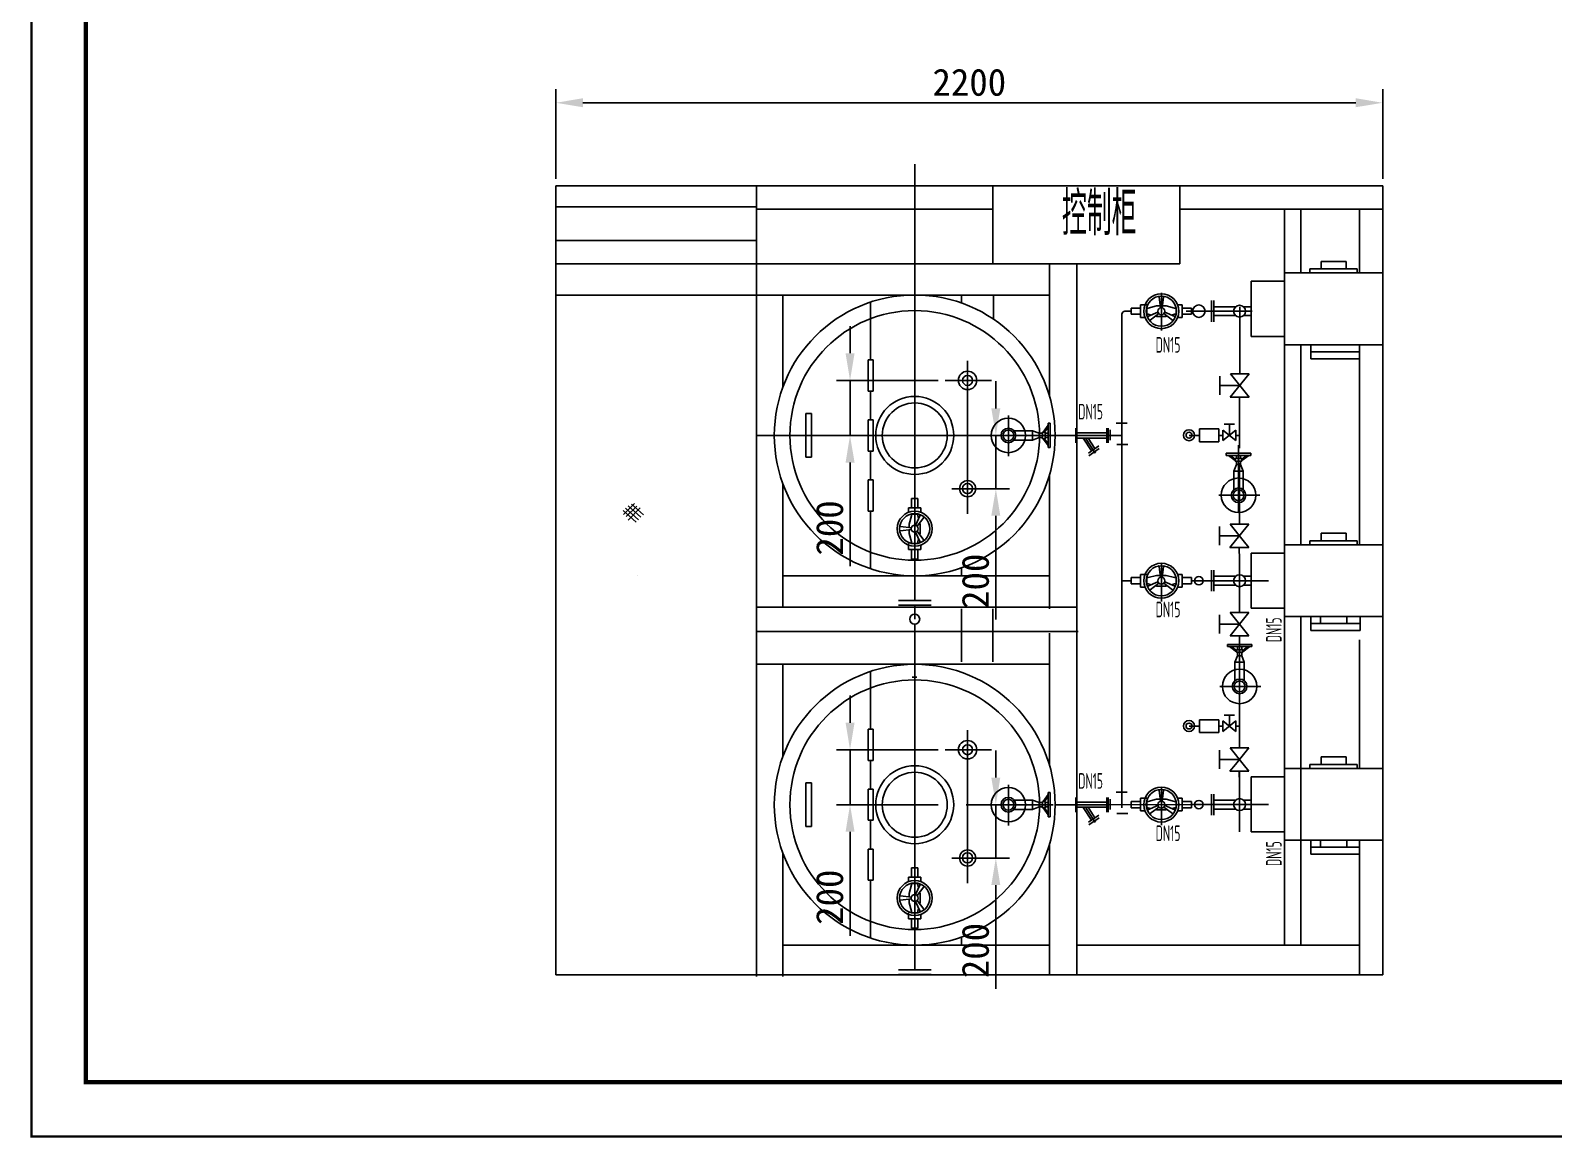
# Model space of a CAD drawing. Header units: millimetres. Extents: x 74 to 371, y 19 to 229.
# Drawn here: x 74.2 to 214.7, y 19.2 to 121.3 of the extents above; entities that cross this region are included whole.
import ezdxf
from ezdxf.enums import TextEntityAlignment as Align

# ---------------------------------------------------------------- set-up
doc = ezdxf.new("R2010")
doc.units = ezdxf.units.MM
doc.header["$PDMODE"] = 35
doc.styles.add('S1', font='isocp.shx', dxfattribs={"width": 0.6, "height": 4.5, "bigfont": 'chinese.shx'})
doc.dimstyles.new('ISO-25', dxfattribs={"dimtxt": 2.5, "dimasz": 2.5, "dimexe": 1.25, "dimexo": 0.625, "dimtad": 1, "dimtxsty": 'Standard', "dimcen": 2.5, "dimadec": 0, "dimazin": 0, "dimtfac": 1, "dimtmove": 0, "dimatfit": 3, "dimfxl": 0, "dimarcsym": 0})

# ---------------------------------------------------------------- blocks, each defined once
blk = doc.blocks.new('*D17')
at = {"color": 0, "lineweight": -2}
for p, q in [((163.27, 86.46), (163.27, 88.96)), ((160.54, 83.96), (164.52, 83.96)), ((163.27, 83.96), (163.27, 79.04)), ((159.84, 79.04), (164.52, 79.04)), ((163.27, 76.54), (163.27, 66.96))]:
    blk.add_line(p, q, dxfattribs=at)
at = {"color": 0}
for points in [[(162.85, 86.46), (163.68, 86.46), (163.27, 83.96)], [(162.85, 76.54), (163.68, 76.54), (163.27, 79.04)]]:
    blk.add_solid(points, dxfattribs=at)
at = {"layer": 'Defpoints', "color": 0}
for p in [(159.92, 83.96), (159.22, 79.04), (163.27, 79.04)]:
    blk.add_point(p, dxfattribs=at)
at = {"color": 0, "insert": (161.39, 70.5), "char_height": 2.5, "attachment_point": 5, "rotation": 90}
blk.add_mtext('\\A1;200', dxfattribs=at)
blk = doc.blocks.new('*D18')
at = {"color": 0, "lineweight": -2}
for p, q in [((149.81, 91.54), (149.81, 94.04)), ((157.95, 89.04), (148.56, 89.04)), ((149.81, 89.04), (149.81, 83.96)), ((157.95, 83.96), (148.56, 83.96)), ((149.81, 81.46), (149.81, 71.88))]:
    blk.add_line(p, q, dxfattribs=at)
at = {"color": 0}
for points in [[(149.4, 91.54), (150.23, 91.54), (149.81, 89.04)], [(149.4, 81.46), (150.23, 81.46), (149.81, 83.96)]]:
    blk.add_solid(points, dxfattribs=at)
at = {"layer": 'Defpoints', "color": 0}
for p in [(158.58, 89.04), (149.81, 83.96), (158.58, 83.96)]:
    blk.add_point(p, dxfattribs=at)
at = {"color": 0, "insert": (147.94, 75.42), "char_height": 2.5, "attachment_point": 5, "rotation": 90}
blk.add_mtext('\\A1;200', dxfattribs=at)
blk = doc.blocks.new('*D21')
at = {"color": 0, "lineweight": -2}
for p, q in [((163.27, 52.38), (163.27, 54.88)), ((160.54, 49.88), (164.52, 49.88)), ((163.27, 49.88), (163.27, 44.96)), ((159.84, 44.96), (164.52, 44.96)), ((163.27, 42.46), (163.27, 32.88))]:
    blk.add_line(p, q, dxfattribs=at)
at = {"color": 0}
for points in [[(162.85, 52.38), (163.68, 52.38), (163.27, 49.88)], [(162.85, 42.46), (163.68, 42.46), (163.27, 44.96)]]:
    blk.add_solid(points, dxfattribs=at)
at = {"layer": 'Defpoints', "color": 0}
for p in [(159.92, 49.88), (159.22, 44.96), (163.27, 44.96)]:
    blk.add_point(p, dxfattribs=at)
at = {"color": 0, "insert": (161.39, 36.42), "char_height": 2.5, "attachment_point": 5, "rotation": 90}
blk.add_mtext('\\A1;200', dxfattribs=at)
blk = doc.blocks.new('*D22')
at = {"color": 0, "lineweight": -2}
for p, q in [((149.81, 57.45), (149.81, 59.95)), ((157.95, 54.95), (148.56, 54.95)), ((149.81, 54.95), (149.81, 49.88)), ((157.95, 49.88), (148.56, 49.88)), ((149.81, 47.38), (149.81, 37.79))]:
    blk.add_line(p, q, dxfattribs=at)
at = {"color": 0}
for points in [[(149.4, 57.45), (150.23, 57.45), (149.81, 54.95)], [(149.4, 47.38), (150.23, 47.38), (149.81, 49.88)]]:
    blk.add_solid(points, dxfattribs=at)
at = {"layer": 'Defpoints', "color": 0}
for p in [(158.58, 54.95), (149.81, 49.88), (158.58, 49.88)]:
    blk.add_point(p, dxfattribs=at)
at = {"color": 0, "insert": (147.94, 41.34), "char_height": 2.5, "attachment_point": 5, "rotation": 90}
blk.add_mtext('\\A1;200', dxfattribs=at)
blk = doc.blocks.new('*D23')
at = {"color": 0, "lineweight": -2}
for p, q in [((122.66, 107.63), (122.66, 115.91)), ((198.98, 107.63), (198.98, 115.91)), ((196.48, 114.66), (125.16, 114.66))]:
    blk.add_line(p, q, dxfattribs=at)
at = {"color": 0}
for points in [[(125.16, 115.08), (125.16, 114.25), (122.66, 114.66)], [(196.48, 115.08), (196.48, 114.25), (198.98, 114.66)]]:
    blk.add_solid(points, dxfattribs=at)
at = {"layer": 'Defpoints', "color": 0}
for p in [(122.66, 114.66), (122.66, 107), (198.98, 107)]:
    blk.add_point(p, dxfattribs=at)
at = {"color": 0, "insert": (160.82, 116.54), "char_height": 2.5, "attachment_point": 5}
blk.add_mtext('\\A1;2200', dxfattribs=at)

msp = doc.modelspace()

# ---------------------------------------------------------------- linework, layer by layer
at = {"color": 0}
for p, q in [((155.783, 88.787), (155.783, 109.004)), ((141.164, 107), (122.663, 107)), ((122.663, 107), (122.663, 34.172)), ((141.164, 96.92), (141.164, 107)), ((141.164, 107), (145.703, 107)), ((145.703, 107), (198.983, 107)), ((162.983, 99.8), (162.983, 107)), ((180.263, 99.8), (180.263, 107)), ((180.263, 107), (182.882, 107)), ((198.983, 99.325), (198.983, 107)), ((198.983, 107), (198.983, 34.172)), ((141.164, 105.07), (122.663, 105.07)), ((145.703, 104.84), (141.164, 104.84)), ((145.703, 104.84), (162.983, 104.84)), ((180.263, 104.84), (198.983, 104.84)), ((189.898, 104.84), (189.898, 67.248)), ((191.416, 98.956), (191.416, 104.84)), ((196.823, 98.956), (196.823, 104.84)), ((198.983, 98.313), (198.983, 104.84)), ((141.164, 101.96), (122.663, 101.96)), ((193.279, 99.325), (193.279, 100.022)), ((193.279, 100.022), (194.434, 100.022)), ((195.589, 100.022), (194.434, 100.022)), ((195.589, 99.325), (195.589, 100.022)), ((122.663, 99.8), (145.703, 99.8)), ((138.503, 99.8), (141.24, 99.8)), ((145.703, 99.8), (180.263, 99.8)), ((168.221, 87.603), (168.221, 99.8)), ((170.75, 99.8), (170.75, 67.949)), ((198.983, 98.956), (189.898, 98.956)), ((189.898, 98.956), (189.898, 92.332)), ((196.63, 99.325), (192.238, 99.325)), ((192.238, 99.325), (192.238, 98.956)), ((196.63, 98.956), (196.63, 99.325)), ((198.983, 92.332), (198.983, 98.956)), ((198.983, 98.956), (198.983, 65.085)), ((178.543, 97.121), (178.543, 93.633)), ((189.898, 98.187), (186.829, 98.187)), ((186.829, 96.697), (186.829, 98.187)), ((186.829, 98.187), (186.829, 93.102)), ((189.898, 98.187), (189.898, 93.102)), ((141.164, 96.92), (122.663, 96.92)), ((141.164, 96.92), (141.164, 71)), ((145.703, 96.92), (141.164, 96.92)), ((143.622, 96.92), (143.622, 88.44)), ((145.703, 96.92), (168.221, 96.92)), ((151.715, 90.925), (151.715, 96.265)), ((155.783, 96.414), (155.783, 69.56)), ((160.105, 96.92), (160.105, 96.179)), ((163.038, 96.92), (163.038, 94.7)), ((175.749, 95.714), (176.613, 95.714)), ((175.749, 95.138), (175.749, 95.714)), ((176.613, 96.002), (177.189, 96.002)), ((176.613, 94.85), (176.613, 96.002)), ((177.189, 95.101), (177.189, 95.751)), ((177.189, 95.714), (177.338, 95.714)), ((177.338, 95.714), (178.111, 95.928)), ((178.111, 95.928), (178.438, 95.928)), ((178.347, 96.742), (178.46, 95.737)), ((178.738, 96.742), (178.626, 95.737)), ((178.647, 95.928), (178.975, 95.928)), ((179.748, 95.714), (178.975, 95.928)), ((179.748, 95.714), (179.896, 95.714)), ((179.896, 95.101), (179.896, 95.751)), ((180.472, 96.002), (180.049, 96.002)), ((180.472, 94.85), (180.472, 96.002)), ((181.336, 95.714), (180.472, 95.714)), ((181.336, 95.138), (181.336, 95.714)), ((183.168, 94.454), (183.168, 96.398)), ((183.168, 94.454), (183.168, 96.398)), ((183.384, 94.454), (183.384, 96.398)), ((183.384, 94.454), (183.384, 96.398)), ((185.405, 95.839), (183.384, 95.839)), ((185.786, 89.655), (185.786, 95.839)), ((186.829, 95.839), (186.123, 95.839)), ((186.829, 96.697), (186.829, 94.154)), ((174.891, 70.833), (174.891, 95.138)), ((175.749, 95.426), (175.179, 95.426)), ((175.749, 95.138), (176.613, 95.138)), ((176.613, 94.85), (177.036, 94.85)), ((177.189, 95.138), (177.338, 95.138)), ((177.305, 94.937), (178.232, 95.342)), ((177.338, 95.138), (177.599, 95.065)), ((177.5, 94.598), (178.315, 95.198)), ((177.988, 94.957), (178.111, 94.923)), ((178.111, 94.923), (178.975, 94.923)), ((179.585, 94.598), (178.771, 95.198)), ((179.781, 94.937), (178.854, 95.342)), ((179.098, 94.957), (178.975, 94.923)), ((179.748, 95.138), (179.486, 95.065)), ((179.748, 95.138), (179.896, 95.138)), ((180.472, 94.85), (180.049, 94.85)), ((181.336, 95.138), (180.472, 95.138)), ((180.844, 95.426), (185.481, 95.426)), ((182.676, 95.426), (181.336, 95.426)), ((184.763, 95.426), (182.006, 95.426)), ((184.763, 95.426), (182.006, 95.426)), ((183.839, 95.426), (182.006, 95.426)), ((185.421, 95.013), (183.384, 95.013)), ((186.933, 95.426), (183.909, 95.426)), ((186.829, 95.013), (186.123, 95.013)), ((189.898, 93.102), (186.829, 93.102)), ((189.898, 92.332), (198.983, 92.332)), ((189.898, 92.332), (189.898, 73.872)), ((191.416, 92.332), (191.416, 73.872)), ((191.416, 73.872), (191.416, 92.332)), ((192.336, 91.037), (192.336, 92.332)), ((196.823, 91.685), (192.336, 91.685)), ((196.823, 92.332), (196.823, 73.872)), ((151.715, 90.925), (151.484, 90.925)), ((151.484, 90.925), (151.484, 89.485)), ((151.715, 90.925), (151.945, 90.925)), ((151.715, 90.925), (151.945, 90.925)), ((151.945, 90.925), (151.945, 89.485)), ((151.945, 90.925), (151.945, 89.485)), ((160.66, 90.851), (160.66, 76.727)), ((192.336, 91.037), (196.823, 91.037)), ((151.484, 88.045), (151.484, 89.485)), ((151.945, 88.045), (151.945, 89.485)), ((151.945, 88.045), (151.945, 89.485)), ((158.578, 89.038), (162.863, 89.038)), ((183.946, 88.575), (183.946, 89.438)), ((185.778, 88.575), (183.946, 88.575)), ((183.946, 88.575), (183.946, 87.712)), ((184.906, 87.495), (186.65, 89.655)), ((184.922, 89.655), (186.634, 87.495)), ((186.65, 89.655), (184.922, 89.655)), ((151.715, 88.045), (151.484, 88.045)), ((151.715, 85.4), (151.715, 88.045)), ((151.715, 88.045), (151.945, 88.045)), ((151.715, 88.045), (151.945, 88.045)), ((186.634, 87.495), (184.906, 87.495)), ((186.634, 87.495), (184.906, 87.495)), ((185.764, 86.415), (185.77, 87.495)), ((145.732, 83.96), (145.732, 85.976)), ((145.732, 85.976), (146.25, 85.976)), ((146.25, 83.96), (146.25, 85.976)), ((164.423, 82.035), (164.423, 85.809)), ((185.764, 82.793), (185.764, 86.415)), ((151.715, 85.4), (151.484, 85.4)), ((151.715, 85.4), (151.484, 85.4)), ((151.484, 85.4), (151.484, 83.96)), ((151.484, 85.4), (151.484, 83.96)), ((151.715, 85.4), (151.945, 85.4)), ((151.715, 85.4), (151.945, 85.4)), ((151.945, 85.4), (151.945, 83.96)), ((151.945, 85.4), (151.945, 83.96)), ((164.423, 84.887), (164.423, 83.158)), ((164.945, 84.392), (166.647, 84.392)), ((166.647, 84.392), (167.255, 84.154)), ((166.647, 84.392), (166.647, 83.528)), ((168.095, 84.898), (167.623, 84.263)), ((168.095, 84.729), (167.748, 84.263)), ((168.095, 85.089), (168.095, 82.831)), ((168.095, 85.089), (168.297, 85.089)), ((168.297, 85.089), (168.297, 82.831)), ((170.649, 83.28), (170.649, 84.641)), ((170.75, 83.28), (170.75, 84.641)), ((173.527, 83.28), (173.527, 84.641)), ((173.628, 83.28), (173.628, 84.641)), ((173.826, 84.461), (173.826, 83.518)), ((174.387, 85.105), (175.394, 85.105)), ((182.061, 83.367), (182.061, 84.554)), ((182.718, 84.554), (182.061, 84.554)), ((183.323, 84.554), (182.389, 84.554)), ((183.323, 84.554), (183.863, 84.554)), ((183.863, 84.554), (183.561, 84.554)), ((183.863, 84.554), (183.863, 83.367)), ((184.219, 84.453), (185.429, 83.477)), ((184.219, 83.485), (184.219, 84.453)), ((184.219, 83.485), (184.219, 84.453)), ((185.429, 84.444), (184.219, 83.485)), ((184.824, 84.991), (184.341, 84.991)), ((184.824, 83.965), (184.824, 84.991)), ((184.824, 84.991), (185.307, 84.991)), ((185.429, 83.477), (185.429, 84.444)), ((185.764, 83.621), (185.764, 85.063)), ((141.164, 83.96), (174.891, 83.96)), ((145.732, 83.96), (145.732, 81.944)), ((146.25, 83.96), (146.25, 81.944)), ((151.484, 82.52), (151.484, 83.96)), ((151.484, 82.52), (151.484, 83.96)), ((151.945, 82.52), (151.945, 83.96)), ((151.945, 82.52), (151.945, 83.96)), ((163.406, 83.96), (168.557, 83.96)), ((164.945, 83.528), (166.647, 83.528)), ((166.647, 83.528), (167.255, 83.767)), ((167.255, 84.154), (167.582, 84.154)), ((167.255, 84.154), (167.255, 83.767)), ((167.255, 83.767), (167.582, 83.767)), ((167.582, 84.263), (167.582, 83.658)), ((167.813, 84.263), (167.582, 84.263)), ((167.813, 83.658), (167.582, 83.658)), ((168.095, 83.023), (167.623, 83.658)), ((168.095, 83.192), (167.748, 83.658)), ((167.813, 84.263), (167.813, 83.658)), ((167.813, 84.154), (168.095, 84.154)), ((167.813, 83.767), (168.095, 83.767)), ((168.743, 83.961), (171.44, 83.96)), ((173.628, 83.961), (170.649, 83.961)), ((170.75, 84.201), (173.527, 84.201)), ((170.75, 83.72), (173.527, 83.72)), ((171.332, 83.694), (172.088, 82.523)), ((171.549, 83.72), (172.416, 82.378)), ((171.783, 83.72), (172.409, 82.751)), ((171.815, 82.336), (172.76, 82.997)), ((174.429, 83.136), (175.456, 83.136)), ((174.487, 83.96), (174.891, 83.96)), ((181.1, 83.961), (182.061, 83.961)), ((182.718, 83.367), (182.061, 83.367)), ((183.323, 83.367), (182.718, 83.367)), ((183.323, 83.367), (183.561, 83.367)), ((183.863, 83.367), (183.561, 83.367)), ((183.863, 83.961), (184.219, 83.961)), ((185.429, 83.96), (185.764, 83.96)), ((185.669, 78.439), (185.669, 83.065)), ((185.764, 84.3), (185.764, 83.621)), ((145.732, 81.944), (146.25, 81.944)), ((151.715, 82.52), (151.484, 82.52)), ((151.715, 82.52), (151.484, 82.52)), ((151.715, 82.52), (151.509, 82.52)), ((151.715, 82.52), (151.509, 82.52)), ((151.715, 82.52), (151.945, 82.52)), ((151.715, 82.52), (151.945, 82.52)), ((151.715, 79.865), (151.715, 82.52)), ((151.715, 79.865), (151.715, 82.52)), ((168.095, 82.831), (168.297, 82.831)), ((171.854, 82.092), (172.798, 82.753)), ((184.54, 82.312), (186.798, 82.312)), ((184.54, 82.111), (184.54, 82.312)), ((184.54, 82.111), (186.798, 82.111)), ((184.731, 82.111), (185.367, 81.638)), ((184.9, 82.111), (185.367, 81.764)), ((185.367, 81.829), (185.971, 81.829)), ((185.367, 81.829), (185.367, 81.597)), ((185.367, 81.597), (185.971, 81.597)), ((185.475, 81.829), (185.475, 82.111)), ((185.475, 81.271), (185.475, 81.597)), ((185.863, 81.829), (185.863, 82.111)), ((185.863, 81.271), (185.863, 81.597)), ((186.438, 82.111), (185.971, 81.764)), ((186.606, 82.111), (185.971, 81.638)), ((185.971, 81.829), (185.971, 81.597)), ((186.798, 82.111), (186.798, 82.312)), ((168.221, 80.318), (168.221, 67.949)), ((185.237, 80.663), (185.475, 81.271)), ((185.237, 78.961), (185.237, 80.663)), ((185.237, 80.663), (186.101, 80.663)), ((185.475, 81.271), (185.863, 81.271)), ((185.764, 81.411), (185.764, 77.955)), ((186.101, 80.663), (185.863, 81.271)), ((186.101, 78.961), (186.101, 80.663)), ((143.622, 79.481), (143.622, 71)), ((151.484, 79.865), (151.484, 78.425)), ((151.484, 79.865), (151.484, 78.425)), ((151.715, 79.865), (151.484, 79.865)), ((151.715, 79.865), (151.484, 79.865)), ((151.715, 79.865), (151.509, 79.865)), ((151.715, 79.865), (151.509, 79.865)), ((151.715, 79.865), (151.945, 79.865)), ((151.715, 79.865), (151.945, 79.865)), ((151.945, 79.865), (151.945, 78.425)), ((155.79, 78.105), (155.786, 79.607)), ((160.66, 79.043), (159.218, 79.043)), ((159.218, 79.043), (162.321, 79.043)), ((129.908, 77.665), (128.891, 76.647)), ((130.129, 77.431), (129.162, 76.463)), ((130.506, 76.427), (129.329, 77.471)), ((130.749, 76.639), (129.636, 77.626)), ((151.484, 76.985), (151.484, 78.425)), ((151.945, 76.985), (151.945, 78.425)), ((155.495, 78.143), (155.495, 77.279)), ((156.071, 78.143), (155.495, 78.143)), ((156.071, 78.143), (156.071, 77.279)), ((185.669, 78.439), (183.844, 78.439)), ((184.742, 78.439), (186.472, 78.439)), ((185.669, 77.372), (185.669, 78.439)), ((185.669, 76.847), (185.669, 77.372)), ((185.764, 77.955), (185.764, 76.864)), ((186.346, 78.439), (187.637, 78.439)), ((130.087, 75.942), (128.874, 77.018)), ((130.292, 76.185), (129.081, 77.26)), ((130.439, 77.273), (129.32, 76.153)), ((151.715, 76.985), (151.484, 76.985)), ((151.715, 76.985), (151.945, 76.985)), ((151.715, 71.656), (151.715, 76.985)), ((151.715, 71.656), (151.715, 76.985)), ((156.359, 77.279), (155.207, 77.279)), ((155.207, 77.279), (155.207, 76.855)), ((155.495, 76.554), (155.281, 75.781)), ((156.108, 76.703), (155.458, 76.703)), ((155.495, 76.554), (155.495, 76.703)), ((156.272, 76.587), (155.867, 75.66)), ((156.611, 76.392), (156.011, 75.577)), ((156.071, 76.554), (156.071, 76.703)), ((156.071, 76.554), (156.144, 76.293)), ((156.359, 77.279), (156.359, 76.855)), ((185.764, 76.864), (185.756, 75.784)), ((154.467, 75.545), (155.472, 75.432)), ((154.467, 75.154), (155.472, 75.266)), ((155.281, 75.453), (155.281, 75.781)), ((155.281, 74.917), (155.281, 75.245)), ((155.495, 74.144), (155.281, 74.917)), ((156.272, 74.111), (155.867, 75.038)), ((156.611, 74.306), (156.011, 75.121)), ((156.252, 75.904), (156.286, 75.781)), ((156.252, 74.794), (156.286, 74.917)), ((156.286, 74.917), (156.286, 75.781)), ((183.916, 74.704), (183.916, 75.567)), ((183.916, 74.704), (183.916, 73.841)), ((185.748, 74.704), (183.916, 74.704)), ((186.62, 75.784), (184.892, 75.784)), ((184.892, 75.784), (186.103, 74.257)), ((185.383, 74.252), (186.62, 75.784)), ((194.075, 74.938), (193.279, 74.938)), ((193.279, 74.24), (193.279, 74.938)), ((194.075, 74.938), (195.589, 74.938)), ((195.589, 74.24), (195.589, 74.938)), ((155.207, 73.419), (155.207, 73.995)), ((156.359, 73.419), (155.207, 73.419)), ((156.108, 73.995), (155.458, 73.995)), ((155.495, 73.995), (155.495, 74.144)), ((155.495, 72.555), (155.495, 73.419)), ((156.071, 74.144), (156.144, 74.405)), ((156.071, 73.995), (156.071, 74.144)), ((156.071, 72.555), (156.071, 73.419)), ((156.359, 73.419), (156.359, 73.843)), ((184.876, 73.624), (185.383, 74.252)), ((186.604, 73.624), (184.876, 73.624)), ((185.764, 72.48), (185.74, 73.624)), ((186.103, 74.257), (186.604, 73.624)), ((186.829, 68.017), (186.829, 73.102)), ((188.343, 73.102), (186.829, 73.102)), ((189.898, 73.102), (188.343, 73.102)), ((198.983, 73.872), (189.898, 73.872)), ((189.898, 73.872), (189.898, 67.248)), ((189.898, 73.102), (189.898, 68.017)), ((196.63, 74.24), (192.238, 74.24)), ((192.238, 74.24), (192.238, 73.872)), ((196.63, 73.872), (196.63, 74.24)), ((198.983, 67.248), (198.983, 73.872)), ((156.071, 72.555), (155.495, 72.555)), ((160.105, 71.742), (160.105, 71)), ((174.891, 72.447), (174.891, 49.605)), ((178.347, 71.862), (178.46, 70.856)), ((178.543, 72.125), (178.543, 68.637)), ((178.738, 71.862), (178.626, 70.856)), ((185.764, 68.676), (185.764, 72.48)), ((185.764, 72.48), (185.764, 70.578)), ((130.179, 71), (130.179, 71)), ((141.164, 71), (141.164, 68.12)), ((143.622, 71), (145.703, 71)), ((143.622, 71), (143.622, 68.12)), ((145.703, 71), (168.221, 71)), ((155.783, 71), (155.783, 68.723)), ((175.464, 70.545), (174.891, 70.545)), ((175.749, 70.545), (175.179, 70.545)), ((175.749, 70.833), (176.613, 70.833)), ((175.749, 70.257), (175.749, 70.833)), ((176.613, 69.969), (176.613, 71.121)), ((176.613, 71.121), (177.189, 71.121)), ((177.189, 70.22), (177.189, 70.87)), ((177.189, 70.833), (177.338, 70.833)), ((177.305, 70.056), (178.232, 70.461)), ((177.338, 70.833), (178.111, 71.047)), ((177.5, 69.717), (178.315, 70.318)), ((178.111, 71.047), (178.438, 71.047)), ((178.647, 71.047), (178.975, 71.047)), ((179.585, 69.717), (178.771, 70.318)), ((179.781, 70.056), (178.854, 70.461)), ((179.748, 70.833), (178.975, 71.047)), ((179.748, 70.833), (179.896, 70.833)), ((179.896, 70.22), (179.896, 70.87)), ((180.472, 71.121), (180.049, 71.121)), ((180.472, 69.969), (180.472, 71.121)), ((181.336, 70.833), (180.472, 70.833)), ((181.336, 70.257), (181.336, 70.833)), ((182.006, 70.545), (181.336, 70.545)), ((184.652, 70.545), (182.006, 70.545)), ((183.168, 69.573), (183.168, 71.517)), ((183.384, 69.573), (183.384, 71.517)), ((185.405, 70.958), (183.384, 70.958)), ((186.434, 70.545), (183.678, 70.545)), ((188.447, 70.545), (185.423, 70.545)), ((186.829, 70.958), (186.123, 70.958)), ((175.749, 70.257), (176.613, 70.257)), ((176.613, 69.969), (177.036, 69.969)), ((177.189, 70.257), (177.338, 70.257)), ((177.338, 70.257), (177.599, 70.185)), ((177.988, 70.077), (178.111, 70.043)), ((178.111, 70.043), (178.975, 70.043)), ((179.098, 70.077), (178.975, 70.043)), ((179.748, 70.257), (179.486, 70.185)), ((179.748, 70.257), (179.896, 70.257)), ((180.472, 69.969), (180.049, 69.969)), ((181.336, 70.257), (180.472, 70.257)), ((185.421, 70.132), (183.384, 70.132)), ((186.829, 70.132), (186.123, 70.132)), ((141.164, 68.12), (145.703, 68.12)), ((141.164, 68.12), (141.164, 40.96)), ((143.622, 68.12), (170.75, 68.12)), ((157.293, 68.723), (154.269, 68.723)), ((157.293, 68.291), (154.269, 68.291)), ((155.781, 68.291), (155.781, 67.003)), ((155.783, 68.291), (155.783, 67.003)), ((170.75, 67.949), (170.75, 40.96)), ((186.628, 67.614), (184.9, 67.614)), ((184.9, 67.614), (186.111, 66.086)), ((185.391, 66.082), (186.628, 67.614)), ((185.764, 68.676), (185.764, 67.614)), ((189.898, 68.017), (186.829, 68.017)), ((189.898, 68.017), (188.343, 68.017)), ((183.924, 66.534), (183.924, 67.397)), ((183.924, 66.534), (183.924, 65.671)), ((185.756, 66.534), (183.924, 66.534)), ((184.884, 65.454), (185.391, 66.082)), ((186.111, 66.086), (186.612, 65.454)), ((189.898, 67.248), (198.983, 67.248)), ((189.898, 67.248), (189.898, 63.08)), ((191.416, 67.248), (191.416, 63.08)), ((192.336, 65.952), (192.336, 67.248)), ((196.902, 66.6), (192.336, 66.6)), ((193.231, 67.248), (193.231, 66.632)), ((195.65, 66.632), (195.65, 67.248)), ((196.902, 65.952), (196.902, 67.248)), ((170.878, 65.852), (141.164, 65.852)), ((141.164, 62.837), (141.164, 65.852)), ((141.164, 65.717), (141.24, 65.717)), ((141.164, 62.837), (141.164, 65.717)), ((141.164, 64.277), (141.164, 65.717)), ((168.221, 53.52), (168.221, 65.717)), ((170.75, 65.717), (170.75, 34.172)), ((184.64, 64.668), (186.897, 64.668)), ((184.64, 64.467), (184.64, 64.668)), ((186.612, 65.454), (184.884, 65.454)), ((185.764, 65.454), (185.764, 55.132)), ((185.768, 60.795), (185.768, 65.421)), ((186.897, 64.467), (186.897, 64.668)), ((192.336, 65.952), (196.902, 65.952)), ((196.823, 65.085), (196.823, 60.92)), ((198.983, 65.085), (198.983, 60.92)), ((155.783, 64.036), (155.783, 61.639)), ((184.64, 64.467), (186.897, 64.467)), ((184.831, 64.467), (185.466, 63.994)), ((185, 64.467), (185.466, 64.12)), ((185.336, 63.019), (185.575, 63.627)), ((185.466, 64.185), (186.071, 64.185)), ((185.466, 64.185), (185.466, 63.953)), ((185.466, 63.953), (186.071, 63.953)), ((185.575, 64.185), (185.575, 64.467)), ((185.575, 63.627), (185.575, 63.953)), ((185.575, 63.627), (185.962, 63.627)), ((185.962, 64.185), (185.962, 64.467)), ((185.962, 63.627), (185.962, 63.953)), ((186.2, 63.019), (185.962, 63.627)), ((186.537, 64.467), (186.071, 64.12)), ((186.706, 64.467), (186.071, 63.994)), ((186.071, 64.185), (186.071, 63.953)), ((141.164, 62.837), (141.164, 36.917)), ((145.703, 62.837), (141.164, 62.837)), ((143.622, 62.837), (143.622, 54.357)), ((145.703, 62.837), (168.221, 62.837)), ((151.715, 56.842), (151.715, 62.182)), ((155.783, 62.331), (155.783, 35.477)), ((185.336, 61.317), (185.336, 63.019)), ((185.336, 63.019), (186.2, 63.019)), ((186.2, 61.317), (186.2, 63.019)), ((189.898, 53.22), (189.898, 63.08)), ((191.416, 63.08), (191.416, 36.917)), ((155.99, 61.639), (155.536, 61.639)), ((185.768, 60.795), (183.944, 60.795)), ((184.842, 60.795), (186.571, 60.795)), ((185.768, 59.728), (185.768, 60.795)), ((186.446, 60.795), (187.737, 60.795)), ((196.823, 53.22), (196.823, 60.92)), ((198.983, 40.96), (198.983, 60.92)), ((185.768, 59.203), (185.768, 59.728)), ((182.061, 56.528), (182.061, 57.714)), ((182.718, 57.714), (182.061, 57.714)), ((183.323, 57.714), (182.389, 57.714)), ((183.323, 57.714), (183.863, 57.714)), ((183.863, 57.714), (183.561, 57.714)), ((183.863, 57.714), (183.863, 56.528)), ((184.824, 58.151), (184.341, 58.151)), ((184.824, 57.125), (184.824, 58.151)), ((184.824, 58.151), (185.307, 58.151)), ((151.715, 56.842), (151.484, 56.842)), ((151.484, 56.842), (151.484, 55.402)), ((151.715, 56.842), (151.945, 56.842)), ((151.715, 56.842), (151.945, 56.842)), ((151.945, 56.842), (151.945, 55.402)), ((151.945, 56.842), (151.945, 55.402)), ((160.66, 56.768), (160.66, 42.644)), ((181.1, 57.121), (182.061, 57.121)), ((182.718, 56.528), (182.061, 56.528)), ((183.323, 56.528), (182.718, 56.528)), ((183.323, 56.528), (183.561, 56.528)), ((183.863, 56.528), (183.561, 56.528)), ((183.863, 57.121), (184.219, 57.121)), ((184.219, 57.613), (185.429, 56.637)), ((184.219, 56.646), (184.219, 57.613)), ((184.219, 56.646), (184.219, 57.613)), ((185.429, 57.605), (184.219, 56.646)), ((185.429, 56.637), (185.429, 57.605)), ((185.429, 57.121), (185.764, 57.121)), ((185.764, 57.121), (185.764, 56.936)), ((151.484, 53.962), (151.484, 55.402)), ((151.945, 53.962), (151.945, 55.402)), ((151.945, 53.962), (151.945, 55.402)), ((158.578, 54.955), (162.863, 54.955)), ((183.916, 54.052), (183.916, 54.915)), ((186.62, 55.132), (184.892, 55.132)), ((184.892, 55.132), (186.103, 53.605)), ((185.383, 53.6), (186.62, 55.132)), ((151.715, 53.962), (151.484, 53.962)), ((151.715, 51.317), (151.715, 53.962)), ((151.715, 53.962), (151.945, 53.962)), ((151.715, 53.962), (151.945, 53.962)), ((183.916, 54.052), (183.916, 53.189)), ((185.748, 54.052), (183.916, 54.052)), ((184.876, 52.972), (185.383, 53.6)), ((186.103, 53.605), (186.604, 52.972)), ((196.63, 53.588), (192.238, 53.588)), ((192.238, 53.588), (192.238, 53.22)), ((194.075, 54.286), (193.279, 54.286)), ((193.279, 53.588), (193.279, 54.286)), ((194.075, 54.286), (195.589, 54.286)), ((195.589, 53.588), (195.589, 54.286)), ((196.63, 53.22), (196.63, 53.588)), ((186.604, 52.972), (184.876, 52.972)), ((185.764, 51.828), (185.74, 52.972)), ((185.764, 52.972), (185.764, 49.893)), ((186.829, 47.365), (186.829, 52.45)), ((188.343, 52.45), (186.829, 52.45)), ((189.898, 52.45), (188.343, 52.45)), ((198.983, 53.22), (189.898, 53.22)), ((189.898, 53.22), (189.898, 46.596)), ((189.898, 52.45), (189.898, 47.365)), ((145.732, 49.877), (145.732, 51.893)), ((145.732, 51.893), (146.25, 51.893)), ((146.25, 49.877), (146.25, 51.893)), ((151.715, 51.317), (151.484, 51.317)), ((151.715, 51.317), (151.484, 51.317)), ((151.484, 51.317), (151.484, 49.877)), ((151.484, 51.317), (151.484, 49.877)), ((151.715, 51.317), (151.945, 51.317)), ((151.715, 51.317), (151.945, 51.317)), ((151.945, 51.317), (151.945, 49.877)), ((151.945, 51.317), (151.945, 49.877)), ((164.423, 47.952), (164.423, 51.726)), ((164.423, 50.804), (164.423, 49.075)), ((168.095, 50.815), (167.623, 50.18)), ((168.095, 50.646), (167.748, 50.18)), ((168.095, 51.006), (168.095, 48.748)), ((168.095, 51.006), (168.297, 51.006)), ((168.297, 51.006), (168.297, 48.748)), ((174.387, 51.022), (175.394, 51.022)), ((178.347, 51.21), (178.46, 50.204)), ((178.543, 51.473), (178.543, 47.985)), ((178.738, 51.21), (178.626, 50.204)), ((183.168, 48.921), (183.168, 50.865)), ((183.384, 48.921), (183.384, 50.865)), ((185.764, 48.024), (185.764, 51.828)), ((185.764, 51.828), (185.764, 49.926)), ((145.732, 49.877), (145.732, 47.861)), ((146.25, 49.877), (146.25, 47.861)), ((151.484, 48.437), (151.484, 49.877)), ((151.484, 48.437), (151.484, 49.877)), ((151.945, 48.437), (151.945, 49.877)), ((151.945, 48.437), (151.945, 49.877)), ((163.406, 49.877), (168.557, 49.877)), ((164.945, 50.309), (166.647, 50.309)), ((164.945, 49.445), (166.647, 49.445)), ((166.647, 50.309), (167.255, 50.071)), ((166.647, 50.309), (166.647, 49.445)), ((166.647, 49.445), (167.255, 49.684)), ((167.255, 50.071), (167.582, 50.071)), ((167.255, 50.071), (167.255, 49.684)), ((167.255, 49.684), (167.582, 49.684)), ((167.582, 50.18), (167.582, 49.575)), ((167.813, 50.18), (167.582, 50.18)), ((167.813, 49.575), (167.582, 49.575)), ((168.095, 48.94), (167.623, 49.575)), ((168.095, 49.109), (167.748, 49.575)), ((167.813, 50.18), (167.813, 49.575)), ((167.813, 50.071), (168.095, 50.071)), ((167.813, 49.684), (168.095, 49.684)), ((168.743, 49.878), (171.44, 49.877)), ((170.649, 49.197), (170.649, 50.558)), ((173.628, 49.877), (170.649, 49.877)), ((170.75, 49.197), (170.75, 50.558)), ((170.75, 50.118), (173.527, 50.118)), ((170.75, 49.637), (173.527, 49.637)), ((171.332, 49.611), (172.088, 48.44)), ((171.549, 49.637), (172.416, 48.295)), ((171.783, 49.637), (172.409, 48.668)), ((183.134, 49.891), (172.465, 49.877)), ((173.527, 49.197), (173.527, 50.558)), ((173.628, 49.197), (173.628, 50.558)), ((173.826, 50.378), (173.826, 49.435)), ((175.749, 50.181), (176.613, 50.181)), ((175.749, 49.605), (175.749, 50.181)), ((175.749, 49.605), (176.613, 49.605)), ((176.613, 49.317), (176.613, 50.469)), ((176.613, 50.469), (177.189, 50.469)), ((176.613, 49.317), (177.036, 49.317)), ((177.189, 49.568), (177.189, 50.218)), ((177.189, 50.181), (177.338, 50.181)), ((177.189, 49.605), (177.338, 49.605)), ((177.305, 49.404), (178.232, 49.809)), ((177.338, 50.181), (178.111, 50.395)), ((177.338, 49.605), (177.599, 49.533)), ((177.5, 49.065), (178.315, 49.666)), ((177.988, 49.425), (178.111, 49.391)), ((178.111, 50.395), (178.438, 50.395)), ((178.111, 49.391), (178.975, 49.391)), ((178.647, 50.395), (178.975, 50.395)), ((179.585, 49.065), (178.771, 49.666)), ((179.781, 49.404), (178.854, 49.809)), ((179.748, 50.181), (178.975, 50.395)), ((179.098, 49.425), (178.975, 49.391)), ((179.748, 49.605), (179.486, 49.533)), ((179.748, 50.181), (179.896, 50.181)), ((179.748, 49.605), (179.896, 49.605)), ((179.896, 49.568), (179.896, 50.218)), ((180.472, 50.469), (180.049, 50.469)), ((180.472, 49.317), (180.049, 49.317)), ((180.472, 49.317), (180.472, 50.469)), ((181.336, 50.181), (180.472, 50.181)), ((181.336, 49.605), (180.472, 49.605)), ((181.336, 49.605), (181.336, 50.181)), ((182.006, 49.893), (181.336, 49.893)), ((184.652, 49.893), (182.006, 49.893)), ((185.405, 50.306), (183.384, 50.306)), ((185.421, 49.48), (183.384, 49.48)), ((186.434, 49.893), (183.678, 49.893)), ((188.447, 49.893), (185.423, 49.893)), ((186.829, 50.306), (186.123, 50.306)), ((186.829, 49.48), (186.123, 49.48)), ((145.732, 47.861), (146.25, 47.861)), ((151.715, 48.437), (151.484, 48.437)), ((151.715, 48.437), (151.484, 48.437)), ((151.715, 48.437), (151.509, 48.437)), ((151.715, 48.437), (151.509, 48.437)), ((151.715, 48.437), (151.945, 48.437)), ((151.715, 48.437), (151.945, 48.437)), ((151.715, 45.782), (151.715, 48.437)), ((151.715, 45.782), (151.715, 48.437)), ((168.095, 48.748), (168.297, 48.748)), ((171.815, 48.252), (172.76, 48.914)), ((171.854, 48.008), (172.798, 48.67)), ((174.429, 49.053), (175.456, 49.053)), ((189.898, 47.365), (186.829, 47.365)), ((189.898, 47.365), (188.343, 47.365)), ((189.898, 46.596), (198.983, 46.596)), ((189.898, 46.596), (189.898, 42.428)), ((191.416, 46.596), (191.416, 42.428)), ((192.336, 45.3), (192.336, 46.596)), ((193.231, 46.596), (193.231, 45.98)), ((195.65, 45.98), (195.65, 46.596)), ((196.823, 40.96), (196.823, 46.596)), ((143.622, 45.398), (143.622, 36.917)), ((151.484, 45.782), (151.484, 44.342)), ((151.484, 45.782), (151.484, 44.342)), ((151.715, 45.782), (151.484, 45.782)), ((151.715, 45.782), (151.484, 45.782)), ((151.715, 45.782), (151.509, 45.782)), ((151.715, 45.782), (151.509, 45.782)), ((151.715, 45.782), (151.945, 45.782)), ((151.715, 45.782), (151.945, 45.782)), ((151.945, 45.782), (151.945, 44.342)), ((155.79, 44.022), (155.786, 45.524)), ((168.221, 46.235), (168.221, 34.172)), ((196.902, 45.948), (192.336, 45.948)), ((192.336, 45.3), (196.902, 45.3)), ((151.484, 42.902), (151.484, 44.342)), ((151.945, 42.902), (151.945, 44.342)), ((155.495, 44.06), (155.495, 43.196)), ((156.071, 44.06), (155.495, 44.06)), ((156.071, 44.06), (156.071, 43.196)), ((160.66, 44.96), (159.218, 44.96)), ((159.218, 44.96), (162.321, 44.96)), ((151.715, 42.902), (151.484, 42.902)), ((151.715, 42.902), (151.945, 42.902)), ((151.715, 37.572), (151.715, 42.902)), ((151.715, 37.572), (151.715, 42.902)), ((156.359, 43.196), (155.207, 43.196)), ((155.207, 43.196), (155.207, 42.772)), ((155.495, 42.471), (155.281, 41.698)), ((156.108, 42.62), (155.458, 42.62)), ((155.495, 42.471), (155.495, 42.62)), ((156.272, 42.504), (155.867, 41.577)), ((156.611, 42.309), (156.011, 41.494)), ((156.071, 42.471), (156.071, 42.62)), ((156.071, 42.471), (156.144, 42.21)), ((156.359, 43.196), (156.359, 42.772)), ((189.898, 42.428), (189.898, 36.917)), ((154.467, 41.461), (155.472, 41.349)), ((154.467, 41.07), (155.472, 41.183)), ((155.281, 41.37), (155.281, 41.698)), ((155.281, 40.834), (155.281, 41.162)), ((155.495, 40.061), (155.281, 40.834)), ((156.272, 40.028), (155.867, 40.955)), ((156.611, 40.223), (156.011, 41.038)), ((156.252, 41.821), (156.286, 41.698)), ((156.252, 40.711), (156.286, 40.834)), ((156.286, 40.834), (156.286, 41.698)), ((196.823, 34.172), (196.823, 40.96)), ((198.983, 34.172), (198.983, 40.96)), ((155.207, 39.336), (155.207, 39.912)), ((156.108, 39.912), (155.458, 39.912)), ((155.495, 39.912), (155.495, 40.061)), ((156.071, 40.061), (156.144, 40.322)), ((156.071, 39.912), (156.071, 40.061)), ((156.359, 39.336), (156.359, 39.76)), ((156.359, 39.336), (155.207, 39.336)), ((155.495, 38.472), (155.495, 39.336)), ((156.071, 38.472), (155.495, 38.472)), ((156.071, 38.472), (156.071, 39.336)), ((141.164, 36.917), (141.164, 34.037)), ((143.622, 36.917), (145.703, 36.917)), ((143.622, 36.917), (143.622, 34.037)), ((145.703, 36.917), (168.221, 36.917)), ((155.783, 36.917), (155.783, 34.64)), ((160.105, 37.659), (160.105, 36.917)), ((170.75, 36.917), (196.823, 36.917)), ((138.154, 34.172), (122.663, 34.172)), ((173.038, 34.172), (138.154, 34.172)), ((157.293, 34.64), (154.269, 34.64)), ((157.293, 34.208), (154.269, 34.208)), ((173.038, 34.172), (170.878, 34.172)), ((173.038, 34.172), (198.983, 34.172))]:
    msp.add_line(p, q, dxfattribs=at)
at = {"color": 0, "linetype": 'Continuous'}
for p, q in [((160.103, 67.949), (160.103, 63.08)), ((162.983, 67.949), (162.983, 63.08)), ((155.783, 66.542), (155.783, 61.639))]:
    msp.add_line(p, q, dxfattribs=at)
msp.add_line((185.764, 48.024), (185.764, 47.385))
for points, const_width in [([(74.269, 19.261), (371.269, 19.261), (371.269, 229.261), (74.269, 229.261)], 0.2), ([(79.269, 24.261), (366.269, 24.261), (366.269, 204.261), (79.269, 204.261)], 0.4)]:
    msp.add_lwpolyline(points, close=True, dxfattribs=dict(const_width=const_width))
at = {"color": 0}
for centre, radius in [((178.543, 95.426), 1.613), ((155.783, 83.96), 12.96), ((178.543, 95.426), 1.392), ((178.543, 95.426), 0.322), ((182.006, 95.426), 0.576), ((182.006, 95.426), 0.576), ((185.764, 95.426), 0.547), ((155.783, 83.96), 11.52), ((160.66, 89.038), 0.851), ((160.66, 89.038), 0.461), ((155.783, 83.96), 3.6), ((155.783, 83.96), 3), ((164.423, 83.96), 1.592), ((164.423, 83.96), 0.677), ((164.423, 83.96), 0.502), ((181.099, 83.978), 0.51), ((181.099, 83.978), 0.272), ((160.66, 79.043), 0.745), ((160.653, 79.057), 0.461), ((185.669, 78.439), 1.592), ((185.669, 78.439), 0.677), ((185.669, 78.439), 0.502), ((155.783, 75.349), 1.613), ((155.783, 75.349), 1.392), ((155.783, 75.349), 0.322), ((178.543, 70.545), 1.613), ((178.543, 70.545), 1.392), ((178.543, 70.545), 0.322), ((182.006, 70.545), 0.388), ((185.764, 70.545), 0.547), ((155.781, 67.003), 0.46), ((155.783, 49.877), 12.96), ((185.768, 60.795), 1.592), ((155.783, 49.877), 11.52), ((185.768, 60.795), 0.677), ((185.768, 60.795), 0.502), ((181.099, 57.138), 0.51), ((181.099, 57.138), 0.272), ((160.66, 54.955), 0.851), ((160.66, 54.955), 0.461), ((155.783, 49.877), 3.6), ((155.783, 49.877), 3), ((164.423, 49.877), 1.592), ((178.543, 49.893), 1.613), ((178.543, 49.893), 1.392), ((164.423, 49.877), 0.677), ((164.423, 49.877), 0.502), ((178.543, 49.893), 0.322), ((182.006, 49.893), 0.388), ((185.764, 49.893), 0.547), ((160.66, 44.96), 0.745), ((160.653, 44.974), 0.461), ((155.783, 41.266), 1.613), ((155.783, 41.266), 1.392), ((155.783, 41.266), 0.322)]:
    msp.add_circle(centre, radius, dxfattribs=at)
for centre, radius, start, end in [((178.29, 96.736), 0.0576, 6.39067, 100.91703), ((178.795, 96.736), 0.0576, 79.08297, 173.60933), ((175.179, 95.138), 0.288, 90, 180), ((177.282, 94.989), 0.0576, 199.08297, 293.60933), ((177.534, 94.552), 0.0576, 126.39067, 220.91703), ((179.551, 94.552), 0.0576, 319.08297, 53.60933), ((179.804, 94.989), 0.0576, 246.39067, 340.91703), ((172.371, 82.453), 0.0877, 215.00561, 35.00561), ((156.22, 76.61), 0.0576, 336.39067, 70.91703), ((156.657, 76.357), 0.0576, 49.08297, 143.60933), ((154.473, 75.602), 0.0576, 169.08297, 263.60933), ((154.473, 75.096), 0.0576, 96.39067, 190.91703), ((156.22, 74.088), 0.0576, 289.08297, 23.60933), ((156.657, 74.341), 0.0576, 216.39067, 310.91703), ((178.29, 71.855), 0.0576, 6.39067, 100.91703), ((178.795, 71.855), 0.0576, 79.08297, 173.60933), ((177.282, 70.109), 0.0576, 199.08297, 293.60933), ((177.534, 69.671), 0.0576, 126.39067, 220.91703), ((179.551, 69.671), 0.0576, 319.08297, 53.60933), ((179.804, 70.109), 0.0576, 246.39067, 340.91703), ((178.29, 51.203), 0.0576, 6.39067, 100.91703), ((178.795, 51.203), 0.0576, 79.08297, 173.60933), ((177.282, 49.457), 0.0576, 199.08297, 293.60933), ((179.804, 49.457), 0.0576, 246.39067, 340.91703), ((172.371, 48.37), 0.0877, 215.00561, 35.00561), ((177.534, 49.019), 0.0576, 126.39067, 220.91703), ((179.551, 49.019), 0.0576, 319.08297, 53.60933), ((156.22, 42.527), 0.0576, 336.39067, 70.91703), ((156.657, 42.274), 0.0576, 49.08297, 143.60933), ((154.473, 41.519), 0.0576, 169.08297, 263.60933), ((154.473, 41.013), 0.0576, 96.39067, 190.91703), ((156.22, 40.005), 0.0576, 289.08297, 23.60933), ((156.657, 40.258), 0.0576, 216.39067, 310.91703)]:
    msp.add_arc(centre, radius, start, end, dxfattribs=at)

# ---------------------------------------------------------------- texts
at = {"color": 0, "style": 'S1', "width": 0.6}
msp.add_text('控制柜', height=4.032, dxfattribs=at).set_placement((169.366, 102.432))
for p in [(179.163, 92.324), (172.011, 86.157), (179.163, 67.896), (172.011, 52.073), (179.163, 47.244)]:
    msp.add_text('DN15', height=1.44, dxfattribs=at).set_placement(p, align=Align.MIDDLE)
for p in [(188.922, 66.017), (188.922, 45.365)]:
    msp.add_text('DN15', height=1.44, rotation=90, dxfattribs=at).set_placement(p, align=Align.MIDDLE)

# ---------------------------------------------------------------- dimensions: what is measured, and where the dimension line sits
at = {"color": 0}
dim = msp.add_linear_dim(base=(122.663, 114.663), p1=(198.983, 107), p2=(122.663, 107), text='2200', dimstyle='ISO-25', override={"dimtp": -0.009, "dimtm": 0.034, "dimtfac": 0.5, "dimtolj": 1}, dxfattribs=at)
dim.commit()
dim.dimension.update_dxf_attribs({"geometry": '*D23', "text_midpoint": (160.823, 116.538)})
for base, p1, p2, picture, middle in [((149.812, 83.96), (158.578, 89.038), (158.578, 83.96), '*D18', (147.937, 75.419)), ((163.266, 79.043), (159.92, 83.96), (159.218, 79.043), '*D17', (161.391, 70.501)), ((149.812, 49.877), (158.578, 54.955), (158.578, 49.877), '*D22', (147.937, 41.336)), ((163.266, 44.96), (159.92, 49.877), (159.218, 44.96), '*D21', (161.391, 36.418))]:
    dim = msp.add_linear_dim(base=base, p1=p1, p2=p2, angle=90, text='200', dimstyle='ISO-25', override={"dimtp": -0.009, "dimtm": 0.034, "dimtfac": 0.5, "dimtolj": 1}, dxfattribs=at)
    dim.commit()
    dim.dimension.update_dxf_attribs({"geometry": picture, "text_midpoint": middle})

doc.saveas('drawing.dxf')
